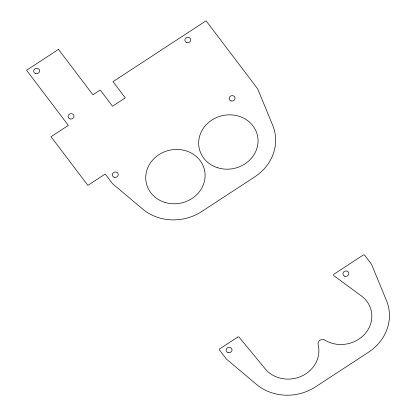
<?xml version="1.0" encoding="UTF-8"?>
<svg xmlns="http://www.w3.org/2000/svg" width="416" height="416" viewBox="0 0 416 416"><rect width="100%" height="100%" fill="white"/><g stroke="black" fill="none" stroke-linecap="round" stroke-linejoin="round"><path stroke-width="0.62" d="M58.51 49.39L26.572 70.268L68.349 125.388L51.012 136.724L87.875 185.359L105.212 174.023L112.585 183.747L142.605 209.019A47.507 43.056 -12.6 0 0 201.838 211.468L254.764 176.868A47.507 43.056 -12.6 0 0 272.688 125.258L257.681 88.889L206.071 20.8L112.991 81.656L125.278 97.864L112.502 106.22L100.214 90.007L92.914 94.78L58.51 49.39M237.723 337.116L219.918 348.754A1.102 1.004 -12.6 0 0 219.622 350.163L226.377 359.081L256.396 384.348A47.507 43.056 -12.6 0 0 315.63 386.797L368.555 352.196A47.507 43.056 -12.6 0 0 386.485 300.586L371.472 264.217L364.712 255.299A1.102 1.004 -12.6 0 0 363.189 255.086L334.012 274.16A1.102 1.004 -12.6 0 0 333.918 275.766L361.306 295.864A29.827 27.035 -12.6 0 1 365.617 333.07A29.827 27.035 -12.6 0 1 324.948 340.142A4.42 4.004 -12.6 0 0 319.946 340.278A4.42 4.004 -12.6 0 0 318.12 344.609A29.827 27.035 -12.6 0 1 301.616 376.137A29.827 27.035 -12.6 0 1 265.21 368.867L239.226 337.298A1.102 1.004 -12.6 0 0 237.723 337.116M228.036 352.622A2.985 2.704 -12.6 0 0 232.008 349.482A2.985 2.704 -12.6 0 0 227.193 348.015A2.985 2.704 -12.6 0 0 228.036 352.622M344.843 276.255A2.985 2.704 -12.6 0 0 348.816 273.114A2.985 2.704 -12.6 0 0 344.001 271.648A2.985 2.704 -12.6 0 0 344.843 276.255M217.896 167.825A29.827 27.035 -12.6 0 0 257.65 136.448A29.827 27.035 -12.6 0 0 209.487 121.758A29.827 27.035 -12.6 0 0 217.896 167.825M164.97 202.431A29.827 27.035 -12.6 0 0 204.719 171.054A29.827 27.035 -12.6 0 0 156.562 156.359A29.827 27.035 -12.6 0 0 164.97 202.431M231.046 100.927A2.985 2.704 -12.6 0 0 235.024 97.786A2.985 2.704 -12.6 0 0 230.209 96.32A2.985 2.704 -12.6 0 0 231.046 100.927M186.81 42.562A2.985 2.704 -12.6 0 0 190.788 39.426A2.985 2.704 -12.6 0 0 185.968 37.955A2.985 2.704 -12.6 0 0 186.81 42.562M35.599 73.538A2.985 2.704 -12.6 0 0 39.572 70.403A2.985 2.704 -12.6 0 0 34.757 68.931A2.985 2.704 -12.6 0 0 35.599 73.538M70.008 118.929A2.985 2.704 -12.6 0 0 73.98 115.794A2.985 2.704 -12.6 0 0 69.165 114.322A2.985 2.704 -12.6 0 0 70.008 118.929M114.244 177.289A2.985 2.704 -12.6 0 0 118.217 174.153A2.985 2.704 -12.6 0 0 113.402 172.682A2.985 2.704 -12.6 0 0 114.244 177.289"/></g></svg>
